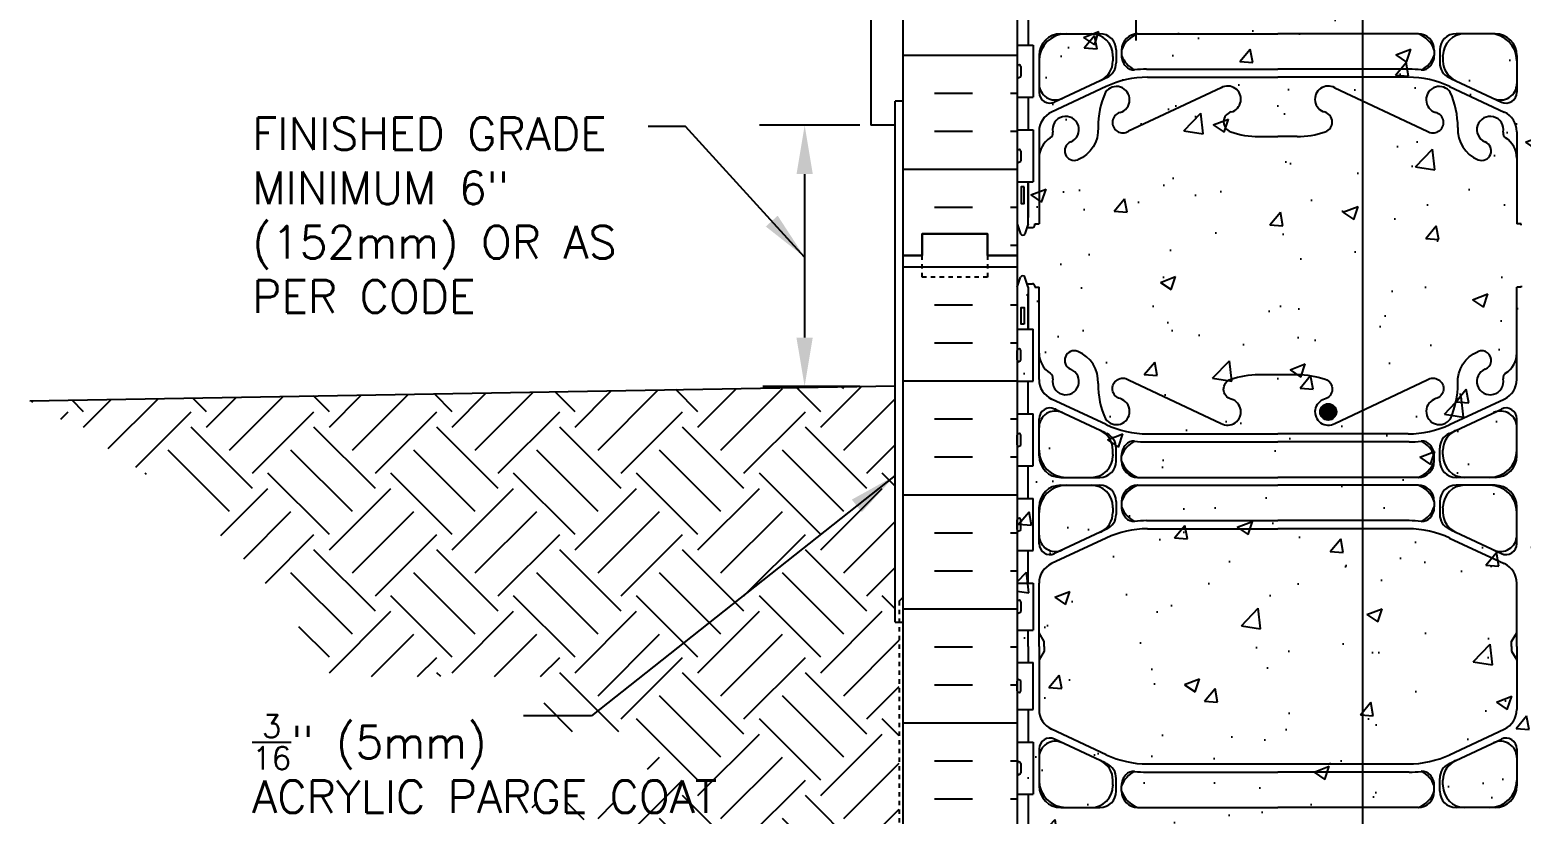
# Model space of a CAD drawing. Header units: inches. Extents: x 109 to 199, y 89.4 to 156.7.
# Drawn here: x 141.64 to 175.98, y 115.85 to 133.91 of the extents above; entities that cross this region are included whole.
import ezdxf

# ---------------------------------------------------------------- set-up
doc = ezdxf.new("R2010")
doc.units = ezdxf.units.IN
doc.header["$LTSCALE"] = 0.5
doc.header["$MEASUREMENT"] = 0
doc.linetypes.add('DASHED2', pattern=[0.375, 0.25, -0.125])
doc.linetypes.add('DASHEDX2', pattern=[1.5, 1, -0.5])
for name, color, linetype in [('HATCH', 12, 'Continuous'), ('line25', 2, 'Continuous'), ('LINE3', 3, 'Continuous'), ('LINE50', 5, 'Continuous'), ('LINE9', 9, 'Continuous'), ('TEXT', 4, 'Continuous'), ('Web_Edge', 9, 'Continuous')]:
    doc.layers.add(name, color=color, linetype=linetype)
doc.styles.add('DIM', font='romans.shx', dxfattribs={"width": 0.7})
doc.styles.add('ROMANS', font='romans.shx', dxfattribs={"height": 0.75})
doc.dimstyles.new('ext_12', dxfattribs={"dimscale": 12, "dimtxt": 0.09375, "dimasz": 0.09375, "dimexe": 0.09375, "dimexo": 0.0625, "dimgap": 0.0625, "dimtad": 1, "dimdec": 1, "dimzin": 3, "dimdsep": 46, "dimlunit": 4, "dimtxsty": 'DIM', "dimcen": 0.09, "dimdle": 0.09375, "dimclrt": 4, "dimadec": 0, "dimazin": 0, "dimtfac": 1, "dimtdec": 1, "dimtmove": 2, "dimatfit": 3, "dimfxl": 0, "dimfrac": 2, "dimtolj": 1, "dimtzin": 0, "dimarcsym": 0})

msp = doc.modelspace()

# ---------------------------------------------------------------- hatches: boundary and pattern name
at = {"layer": 'HATCH'}
h = msp.add_hatch(dxfattribs=at)
h.set_pattern_fill('AR-CONC', color=256, scale=0.5, style=0)
h.paths.add_polyline_path([(171.1, 153.667, 0.520567), (170.366, 153.706, 0.520567), (169.632, 153.667, 0.520567), (169.226, 153.667, 0.520567), (168.833, 153.667, 0.520567), (168.479, 153.667, 0.520567), (168.152, 153.667, 0.520567), (167.641, 153.667, 0.520567), (167.208, 153.667, 0.520567), (166.815, 153.667, 0.520567), (166.684, 153.667, 0.520567), (166.042, 153.667, 0.520567), (165.702, 153.667, 0.520567), (165.295, 153.667, 0.520567), (164.745, 153.667, 0.520567), (164.614, 153.785, 0.448264), (164.377, 153.813), (164.377, 146.715), (164.377, 128.715), (164.377, 110.715), (169.58, 110.715), (170.58, 111.715), (170.58, 109.715), (171.58, 110.715), (176.377, 110.715), (176.377, 128.715), (176.377, 134.515), (175.542, 134.515), (175.542, 135.078), (175.354, 135.265), (175.104, 135.265), (174.917, 135.078), (174.917, 134.515), (174.292, 134.515), (174.292, 135.078), (174.104, 135.265), (173.854, 135.265), (173.667, 135.078), (173.667, 134.515), (173.27, 134.515), (172.917, 134.869), (172.917, 140.161), (173.27, 140.515), (173.667, 140.515), (173.667, 139.953), (173.854, 139.765), (174.104, 139.765), (174.292, 139.953), (174.292, 140.515), (174.917, 140.515), (174.917, 139.953), (175.104, 139.765), (175.354, 139.765), (175.542, 139.953), (175.542, 140.515), (176.377, 140.515), (176.377, 146.715), (176.377, 153.748, 0.191784), (176.253, 153.667, 0.520567), (175.899, 153.667, 0.520567), (175.506, 153.667, 0.520567), (175.1, 153.667, 0.508806), (174.377, 153.719, 0.508806), (173.654, 153.667, 0.520567), (173.247, 153.667, 0.520567), (172.854, 153.667, 0.520567), (172.5, 153.667, 0.191784), (172.377, 153.748, 0.191784), (172.253, 153.667, 0.520567), (171.899, 153.667, 0.520567), (171.506, 153.667, 0.520567)])
h = msp.add_hatch(dxfattribs=at)
h.set_pattern_fill('INSUL', color=256, scale=7, style=0)
h.set_pattern_definition([(0, (-2761.7848, -268.2945), (0, 2.625), []), (0, (-2761.7848, -267.4195), (0, 2.625), [0.875, -0.875]), (0, (-2761.7848, -266.5445), (0, 2.625), [0.875, -0.875])])
h.paths.add_polyline_path([(161.752, 128.715), (162.189, 128.715), (162.189, 129.215), (163.689, 129.215), (163.689, 128.715), (164.377, 128.715), (164.377, 146.715), (163.689, 146.715), (163.689, 147.215), (162.189, 147.215), (162.189, 146.715), (161.752, 146.715)])
h = msp.add_hatch(dxfattribs=at)
h.set_pattern_fill('INSUL', color=256, scale=7, style=0)
h.set_pattern_definition([(0, (-2761.7848, -286.2945), (0, 2.625), []), (0, (-2761.7848, -285.4195), (0, 2.625), [0.875, -0.875]), (0, (-2761.7848, -284.5445), (0, 2.625), [0.875, -0.875])])
h.paths.add_polyline_path([(161.752, 110.715), (162.189, 110.715), (162.189, 111.215), (163.689, 111.215), (163.689, 110.715), (164.377, 110.715), (164.377, 128.715), (163.689, 128.715), (163.689, 129.215), (162.189, 129.215), (162.189, 128.715), (161.752, 128.715)])
h = msp.add_hatch(dxfattribs=at)
h.set_pattern_fill('EARTH', color=256, scale=8, angle=45, style=0)
h.set_pattern_definition([(45, (61.9157, 13.3947), (2e-16, 2.828427), [2, -2]), (45, (61.3854, 13.925), (2e-16, 2.828427), [2, -2]), (45, (60.855, 14.4554), (2e-16, 2.828427), [2, -2]), (135, (60.855, 14.809), (-2.828427, 4e-16), [2, -2]), (135, (61.3854, 15.3393), (-2.828427, 4e-16), [2, -2]), (135, (61.9157, 15.8696), (-2.828427, 4e-16), [2, -2])])
edge = h.paths.add_edge_path()
edge.add_spline(control_points=[(152.634, 116.124), (155.653, 115.489), (158.294, 114.663), (159.832, 112.567), (160.221, 111.956)], knot_values=[15.477298, 15.477298, 15.477298, 15.477298, 21.162657, 23.307813, 23.307813, 23.307813, 23.307813], degree=3, periodic=0)
edge.add_line((160.221, 111.956), (161.002, 110.715))
edge.add_line((161.002, 110.715), (161.658, 110.715))
edge.add_line((161.658, 110.715), (161.658, 120.274))
edge.add_line((161.658, 120.274), (161.564, 120.274))
edge.add_line((161.564, 120.274), (161.564, 125.715))
edge.add_line((161.564, 125.715), (141.642, 125.367))
edge.add_spline(control_points=[(141.642, 125.367), (142.761, 124.705), (145.036, 123.357), (147.256, 121.107), (148.253, 119.542), (148.546, 119.019)], knot_values=[0, 0, 0, 0, 3.887421, 7.907558, 9.371794, 9.371794, 9.371794, 9.371794], degree=3, periodic=0)
edge.add_line((148.546, 119.019), (153.48, 119.019))
edge.add_line((153.48, 119.019), (153.48, 117.75))
edge.add_line((153.48, 117.75), (155.863, 117.75))
edge.add_line((155.863, 117.75), (155.863, 116.124))
edge.add_line((155.863, 116.124), (152.634, 116.124))
at = {"layer": 'LINE3'}
msp.add_hatch(color=256, dxfattribs=at).paths.add_polyline_path([(171.347, 125.115, 1), (171.722, 125.115, 1)])

# ---------------------------------------------------------------- linework, layer by layer
at = {"layer": 'line25'}
for p, q in [((164.377, 146.715), (164.377, 128.715)), ((164.377, 133.56), (164.742, 133.56)), ((164.742, 133.56), (164.742, 132.36)), ((164.377, 133.07), (164.377, 132.85)), ((164.377, 133.015), (164.377, 133.015)), ((164.377, 132.905), (164.377, 132.905)), ((164.457, 133.07), (164.457, 132.85)), ((164.417, 132.81), (164.417, 132.81)), ((164.377, 132.36), (164.742, 132.36)), ((164.377, 131.61), (164.742, 131.61)), ((164.742, 131.61), (164.742, 130.41)), ((164.417, 131.16), (164.417, 131.16)), ((164.377, 131.12), (164.377, 130.9)), ((164.377, 131.065), (164.377, 131.065)), ((164.377, 130.955), (164.377, 130.955)), ((164.417, 130.86), (164.417, 130.86)), ((164.457, 131.12), (164.457, 130.9)), ((164.377, 130.41), (164.742, 130.41)), ((164.377, 128.715), (164.377, 110.715)), ((164.377, 127.02), (164.742, 127.02)), ((164.742, 125.82), (164.742, 127.02)), ((164.377, 126.31), (164.377, 126.53)), ((164.377, 126.475), (164.377, 126.475)), ((164.377, 126.365), (164.377, 126.365)), ((164.417, 126.57), (164.417, 126.57)), ((164.457, 126.31), (164.457, 126.53)), ((164.417, 126.27), (164.417, 126.27)), ((164.377, 125.82), (164.742, 125.82)), ((164.377, 125.07), (164.742, 125.07)), ((164.742, 123.87), (164.742, 125.07)), ((164.377, 124.36), (164.377, 124.58)), ((164.377, 124.525), (164.377, 124.525)), ((164.377, 124.415), (164.377, 124.415)), ((164.417, 124.62), (164.417, 124.62)), ((164.417, 124.32), (164.417, 124.32)), ((164.457, 124.36), (164.457, 124.58)), ((164.377, 123.87), (164.742, 123.87)), ((164.377, 123.12), (164.742, 123.12)), ((164.742, 121.92), (164.742, 123.12)), ((164.377, 122.41), (164.377, 122.63)), ((164.377, 122.575), (164.377, 122.575)), ((164.417, 122.67), (164.417, 122.67)), ((164.457, 122.41), (164.457, 122.63)), ((164.377, 122.465), (164.377, 122.465)), ((164.417, 122.37), (164.417, 122.37)), ((164.377, 121.92), (164.742, 121.92)), ((164.377, 121.17), (164.742, 121.17)), ((164.742, 121.17), (164.742, 120.09)), ((164.377, 120.74), (164.377, 120.52)), ((164.377, 120.685), (164.377, 120.685)), ((164.377, 120.575), (164.377, 120.575)), ((164.417, 120.78), (164.417, 120.78)), ((164.457, 120.74), (164.457, 120.52)), ((164.417, 120.48), (164.417, 120.48)), ((164.377, 120.09), (164.742, 120.09)), ((164.377, 119.34), (164.742, 119.34)), ((164.742, 118.26), (164.742, 119.34)), ((164.377, 118.69), (164.377, 118.91)), ((164.377, 118.855), (164.377, 118.855)), ((164.417, 118.95), (164.417, 118.95)), ((164.457, 118.69), (164.457, 118.91)), ((164.377, 118.745), (164.377, 118.745)), ((164.417, 118.65), (164.417, 118.65)), ((164.377, 118.26), (164.742, 118.26)), ((164.377, 117.51), (164.742, 117.51)), ((164.742, 117.51), (164.742, 116.31)), ((164.377, 117.02), (164.377, 116.8)), ((164.377, 116.965), (164.377, 116.965)), ((164.377, 116.855), (164.377, 116.855)), ((164.417, 117.06), (164.417, 117.06)), ((164.417, 116.76), (164.417, 116.76)), ((164.457, 117.02), (164.457, 116.8)), ((164.377, 116.31), (164.742, 116.31))]:
    msp.add_line(p, q, dxfattribs=at)
for centre, start, end in [((164.417, 133.07), 90, 180), ((164.417, 133.07), 0, 90), ((164.417, 132.85), 180, 270), ((164.417, 132.85), 270, 0), ((164.417, 131.12), 90, 180), ((164.417, 131.12), 0, 90), ((164.417, 130.9), 180, 270), ((164.417, 130.9), 270, 0), ((164.417, 126.53), 90, 180), ((164.417, 126.53), 360, 90), ((164.417, 126.31), 180, 270), ((164.417, 126.31), 270, 0), ((164.417, 124.58), 90, 180), ((164.417, 124.36), 180, 270), ((164.417, 124.58), 360, 90), ((164.417, 124.36), 270, 0), ((164.417, 122.63), 90, 180), ((164.417, 122.63), 360, 90), ((164.417, 122.41), 180, 270), ((164.417, 122.41), 270, 0), ((164.417, 120.74), 90, 180), ((164.417, 120.52), 180, 270), ((164.417, 120.74), 0, 90), ((164.417, 120.52), 270, 0), ((164.417, 118.91), 90, 180), ((164.417, 118.91), 360, 90), ((164.417, 118.69), 180, 270), ((164.417, 118.69), 270, 0), ((164.417, 117.02), 90, 180), ((164.417, 116.8), 180, 270), ((164.417, 117.02), 0, 90), ((164.417, 116.8), 270, 0)]:
    msp.add_arc(centre, 0.04, start, end, dxfattribs=at)
at = {"layer": 'LINE3'}
for p, q in [((167.109, 155.632), (167.109, 133.666)), ((172.326, 152.021), (172.326, 110.715))]:
    msp.add_line(p, q, dxfattribs=at)
msp.add_circle((171.534, 125.115), 0.188, dxfattribs=at)
at = {"layer": 'LINE50'}
for p, q in [((161.752, 128.715), (161.752, 146.715)), ((161.752, 110.715), (161.752, 128.715)), ((141.642, 125.367), (161.564, 125.715))]:
    msp.add_line(p, q, dxfattribs=at)
for points in [[(164.377, 128.715), (163.689, 128.715), (163.689, 129.215), (162.189, 129.215), (162.189, 128.715), (161.752, 128.715)], [(161.752, 128.715), (162.189, 128.715), (162.189, 129.215), (163.689, 129.215), (163.689, 128.715), (164.377, 128.715)]]:
    msp.add_lwpolyline(points, dxfattribs=at)
at = {"layer": 'LINE9'}
for p, q in [((161.002, 155.715), (161.002, 131.715)), ((161.564, 120.274), (161.564, 132.274)), ((161.752, 132.274), (161.564, 132.274)), ((161.564, 131.715), (161.002, 131.715)), ((161.564, 120.274), (161.752, 120.274))]:
    msp.add_line(p, q, dxfattribs=at)
at = {"layer": 'LINE9', "linetype": 'DASHED2'}
msp.add_line((161.658, 120.756), (161.752, 120.85), dxfattribs=at)
at = {"layer": 'LINE9', "linetype": 'DASHEDX2', "ltscale": 0.1}
msp.add_line((161.658, 120.756), (161.658, 110.715), dxfattribs=at)
at = {"layer": 'LINE9', "linetype": 'DASHED2', "ltscale": 0.15}
msp.add_lwpolyline([(163.689, 128.715), (163.689, 128.715), (163.689, 128.215), (162.189, 128.215), (162.189, 128.715), (162.189, 128.715)], dxfattribs=at)
msp.add_lwpolyline([(163.689, 128.715), (163.689, 128.715), (163.689, 128.215), (162.189, 128.215), (162.189, 128.715), (162.189, 128.715)], dxfattribs=at)
at = {"layer": 'TEXT'}
for p, q in [((160.752, 131.715), (158.442, 131.715)), ((159.481, 130.59), (159.481, 126.826)), ((160.751, 125.701), (158.521, 125.701))]:
    msp.add_line(p, q, dxfattribs=at)
for points in [[(159.294, 130.59), (159.669, 130.59), (159.481, 131.715)], [(159.292, 126.826), (159.667, 126.826), (159.48, 125.701)]]:
    msp.add_solid(points, dxfattribs=at)
at = {"layer": 'Web_Edge'}
for p, q in [((165.377, 133.824), (166.277, 133.824)), ((167.152, 133.823), (170.377, 133.823)), ((173.602, 133.823), (170.377, 133.823)), ((175.377, 133.824), (174.477, 133.824)), ((164.877, 133.324), (164.877, 132.475)), ((166.577, 133.3), (166.577, 133.324)), ((166.577, 133.3), (166.577, 133.196)), ((166.652, 133.449), (166.652, 133.152)), ((166.777, 133.448), (166.777, 133.323)), ((166.777, 133.448), (166.777, 133.335)), ((173.977, 133.448), (173.977, 133.335)), ((173.977, 133.448), (173.977, 133.323)), ((174.102, 133.449), (174.102, 133.152)), ((174.177, 133.3), (174.177, 133.324)), ((174.177, 133.3), (174.177, 133.196)), ((175.877, 133.324), (175.877, 132.475)), ((167.354, 133.007), (170.377, 133.007)), ((173.4, 133.007), (170.377, 133.007)), ((166.423, 132.607), (165.165, 132.019)), ((166.399, 132.795), (165.233, 132.249)), ((169.067, 132.579), (166.939, 131.579)), ((167.377, 132.82), (170.377, 132.82)), ((173.377, 132.82), (170.377, 132.82)), ((171.687, 132.579), (173.814, 131.579)), ((174.33, 132.607), (175.589, 132.019)), ((174.354, 132.795), (175.521, 132.249)), ((164.877, 131.566), (164.877, 129.444)), ((175.877, 131.566), (175.877, 129.444)), ((169.938, 131.455), (170.377, 131.455)), ((170.816, 131.455), (170.377, 131.455)), ((164.627, 129.444), (164.627, 130.41)), ((164.377, 129.444), (164.452, 129.214)), ((164.627, 129.444), (164.552, 129.214)), ((164.777, 129.444), (164.877, 129.444)), ((164.777, 129.414), (164.777, 129.444)), ((175.977, 129.444), (175.877, 129.444)), ((175.977, 129.414), (175.977, 129.444)), ((164.601, 129.364), (164.727, 129.364)), ((164.777, 129.414), (164.777, 129.414)), ((175.977, 129.414), (175.977, 129.414)), ((164.377, 127.986), (164.452, 128.216)), ((164.627, 127.986), (164.552, 128.216)), ((164.601, 128.066), (164.727, 128.066)), ((164.627, 127.986), (164.627, 127.02)), ((164.777, 128.016), (164.777, 127.986)), ((164.777, 128.016), (164.777, 128.016)), ((164.777, 127.986), (164.877, 127.986)), ((164.877, 125.864), (164.877, 127.986)), ((175.877, 125.864), (175.877, 127.986)), ((175.977, 127.986), (175.877, 127.986)), ((175.977, 128.016), (175.977, 128.016)), ((175.977, 128.016), (175.977, 127.986)), ((166.423, 124.823), (165.165, 125.411)), ((174.33, 124.823), (175.589, 125.411)), ((166.399, 124.635), (165.233, 125.181)), ((174.354, 124.635), (175.521, 125.181)), ((164.877, 124.106), (164.877, 124.955)), ((175.877, 124.106), (175.877, 124.955)), ((167.353, 124.423), (170.377, 124.423)), ((167.377, 124.61), (170.377, 124.61)), ((173.377, 124.61), (170.377, 124.61)), ((173.401, 124.423), (170.377, 124.423)), ((166.577, 124.13), (166.577, 124.234)), ((166.577, 124.13), (166.577, 124.106)), ((166.652, 123.981), (166.652, 124.278)), ((166.777, 123.981), (166.777, 124.107)), ((173.977, 123.981), (173.977, 124.107)), ((174.102, 123.981), (174.102, 124.278)), ((174.177, 124.13), (174.177, 124.234)), ((174.177, 124.13), (174.177, 124.106)), ((165.377, 123.606), (166.277, 123.606)), ((167.152, 123.606), (170.377, 123.606)), ((173.602, 123.606), (170.377, 123.606)), ((175.377, 123.606), (174.477, 123.606)), ((165.377, 123.426), (166.277, 123.426)), ((167.152, 123.426), (170.377, 123.426)), ((173.602, 123.426), (170.377, 123.426)), ((175.377, 123.426), (174.477, 123.426)), ((164.877, 122.078), (164.877, 122.926)), ((166.577, 122.903), (166.577, 122.926)), ((166.652, 123.051), (166.652, 122.754)), ((166.777, 123.051), (166.777, 122.938)), ((166.777, 123.051), (166.777, 122.926)), ((173.977, 123.051), (173.977, 122.926)), ((173.977, 123.051), (173.977, 122.938)), ((174.102, 123.051), (174.102, 122.754)), ((174.177, 122.903), (174.177, 122.926)), ((175.877, 122.078), (175.877, 122.926)), ((166.577, 122.903), (166.577, 122.799)), ((167.354, 122.61), (170.377, 122.61)), ((173.4, 122.61), (170.377, 122.61)), ((174.177, 122.903), (174.177, 122.799)), ((166.4, 122.398), (165.233, 121.852)), ((167.377, 122.422), (170.377, 122.422)), ((173.377, 122.422), (170.377, 122.422)), ((174.354, 122.398), (175.521, 121.852)), ((166.423, 122.21), (165.165, 121.621)), ((174.33, 122.21), (175.589, 121.621)), ((164.877, 119.715), (164.877, 121.168)), ((175.877, 119.715), (175.877, 121.168)), ((164.997, 119.827), (164.877, 120.027)), ((164.997, 119.827), (164.877, 120.027)), ((164.997, 119.715), (164.997, 119.827)), ((164.997, 119.715), (164.997, 119.827)), ((175.757, 119.827), (175.877, 120.027)), ((175.757, 119.827), (175.877, 120.027)), ((175.757, 119.715), (175.757, 119.827)), ((175.757, 119.715), (175.757, 119.827)), ((164.877, 119.715), (164.877, 118.262)), ((164.997, 119.603), (164.877, 119.403)), ((164.997, 119.603), (164.877, 119.403)), ((164.997, 119.715), (164.997, 119.603)), ((164.997, 119.715), (164.997, 119.603)), ((175.757, 119.715), (175.757, 119.603)), ((175.757, 119.715), (175.757, 119.603)), ((175.757, 119.603), (175.877, 119.403)), ((175.757, 119.603), (175.877, 119.403)), ((175.877, 119.715), (175.877, 118.262)), ((166.423, 117.22), (165.165, 117.809)), ((174.33, 117.22), (175.589, 117.809)), ((166.4, 117.032), (165.233, 117.578)), ((174.354, 117.032), (175.521, 117.578)), ((164.877, 117.352), (164.877, 116.504)), ((175.877, 117.352), (175.877, 116.504)), ((167.353, 116.82), (170.377, 116.82)), ((173.401, 116.82), (170.377, 116.82)), ((166.577, 116.527), (166.577, 116.631)), ((166.577, 116.527), (166.577, 116.504)), ((166.652, 116.379), (166.652, 116.676)), ((166.777, 116.378), (166.777, 116.504)), ((173.977, 116.378), (173.977, 116.504)), ((174.102, 116.379), (174.102, 116.676)), ((174.177, 116.527), (174.177, 116.631)), ((174.177, 116.527), (174.177, 116.504)), ((165.377, 116.004), (166.277, 116.004)), ((167.152, 116.003), (170.377, 116.003)), ((173.602, 116.003), (170.377, 116.003)), ((175.377, 116.004), (174.477, 116.004))]:
    msp.add_line(p, q, dxfattribs=at)
for points in [[(164.627, 134.31), (164.627, 133.56)], [(164.627, 132.36), (164.627, 131.61)], [(164.627, 130.41), (164.627, 129.594)], [(164.627, 127.02), (164.627, 127.836)], [(164.627, 125.07), (164.627, 125.82)], [(164.627, 123.12), (164.627, 123.87)], [(164.627, 121.17), (164.627, 121.92)], [(164.627, 119.715), (164.627, 120.09)], [(164.627, 119.715), (164.627, 119.34)], [(164.627, 118.26), (164.627, 117.51)], [(167.377, 117.008), (170.377, 117.008), (173.377, 117.008)], [(164.627, 116.31), (164.627, 115.56)]]:
    msp.add_lwpolyline(points, dxfattribs=at)
for points in [[(166.235, 131.665, -0.325312), (165.768, 130.923)], [(174.518, 131.665, 0.325312), (174.985, 130.923)], [(166.235, 125.765, 0.325312), (165.768, 126.507)], [(174.518, 125.765, -0.325312), (174.985, 126.507)], [(166.235, 125.765, 0.10488), (166.407, 124.953, 1.422913), (166.741, 125.42, -1.171105), (166.939, 125.851), (169.067, 124.851, 1.133028), (169.302, 125.409, -0.735593), (169.289, 125.867, -0.082755), (169.938, 125.975), (170.377, 125.975), (170.816, 125.975, -0.082755), (171.465, 125.867, -0.735593), (171.452, 125.409, 1.133028), (171.687, 124.851), (173.814, 125.851, -1.171105), (174.013, 125.42, 1.422913), (174.346, 124.953, 0.10488), (174.518, 125.765)]]:
    msp.add_lwpolyline(points, format="xyb", dxfattribs=at)
for points in [[(164.537, 130.294), (164.467, 130.294), (164.467, 129.914), (164.537, 129.914)], [(164.537, 127.136), (164.467, 127.136), (164.467, 127.516), (164.537, 127.516)]]:
    msp.add_lwpolyline(points, close=True, dxfattribs=at)
for centre, radius, start, end in [((165.377, 133.324), 0.5, 90, 180), ((165.502, 133.199), 0.625, 90, 180), ((166.077, 133.324), 0.5, 0, 90), ((166.277, 133.449), 0.375, 360, 90), ((167.152, 133.448), 0.375, 90, 180), ((167.359, 133.242), 0.617, 109.6458, 160.4318), ((173.602, 133.448), 0.375, 360, 90), ((173.395, 133.242), 0.617, 19.5682, 70.3542), ((174.477, 133.449), 0.375, 90, 180), ((174.677, 133.324), 0.5, 90, 180), ((175.252, 133.199), 0.625, 360, 90), ((175.377, 133.324), 0.5, 360, 90), ((167.153, 133.323), 0.376, 180.0491, 221.6135), ((167.36, 133.545), 0.624, 200.9119, 242.8949), ((173.394, 133.545), 0.624, 297.1051, 339.0881), ((173.601, 133.323), 0.376, 318.3865, 359.9509), ((166.077, 133.196), 0.5, 295.0796, 360), ((166.276, 133.152), 0.376, 295.1919, 359.9486), ((167.059, 133.239), 0.25, 221.6135, 273.8988), ((167.354, 130.757), 2.25, 90, 97.097), ((173.4, 130.757), 2.25, 82.903, 90), ((173.695, 133.239), 0.25, 266.1012, 318.3865), ((174.478, 133.152), 0.376, 180.0514, 244.8081), ((174.677, 133.196), 0.5, 180, 244.9204), ((165.252, 132.672), 0.375, 180, 295.0796), ((167.353, 130.757), 2.25, 114.0524, 115.0796), ((166.658, 132.303), 0.305, 285.7253, 145.3297), ((167.377, 130.57), 2.25, 90, 115.0796), ((169.219, 132.315), 0.305, 285.7253, 120), ((171.534, 132.315), 0.305, 60, 254.2747), ((173.377, 130.57), 2.25, 64.9204, 90), ((174.095, 132.303), 0.305, 34.6703, 254.2747), ((173.401, 130.757), 2.25, 64.9204, 65.9476), ((175.502, 132.672), 0.375, 244.9204, 360), ((165.127, 132.475), 0.25, 180, 295.0796), ((168.235, 131.665), 2, 156.0362, 179.9854), ((172.518, 131.665), 2, 0.0146, 23.9638), ((175.627, 132.475), 0.25, 244.9204, 360), ((165.377, 131.566), 0.5, 115.0796, 180), ((165.492, 131.615), 0.305, 291.8037, 191.0944), ((166.806, 131.779), 0.24, 105.7253, 303.75), ((169.367, 131.79), 0.24, 105.7253, 251.077), ((171.387, 131.79), 0.24, 288.923, 74.2747), ((173.948, 131.779), 0.24, 236.25, 74.2747), ((175.262, 131.615), 0.305, 348.9056, 248.1963), ((175.377, 131.566), 0.5, 360, 64.9204), ((165.07, 131.532), 0.125, 301.9268, 11.0944), ((169.938, 133.455), 2, 251.077, 270), ((170.816, 133.455), 2, 270, 288.923), ((175.684, 131.532), 0.125, 168.9056, 238.0732), ((165.427, 130.959), 0.55, 121.9268, 180), ((165.687, 131.127), 0.22, 111.8037, 291.8037), ((175.067, 131.127), 0.22, 248.1963, 68.1963), ((175.327, 130.959), 0.55, 360, 58.0732), ((164.502, 129.24), 0.0567, 208.0725, 331.9275), ((164.727, 129.414), 0.05, 270, 0), ((164.502, 128.19), 0.0567, 28.0725, 151.9275), ((164.727, 128.016), 0.05, 0, 90), ((165.427, 126.471), 0.55, 180, 238.0732), ((165.687, 126.303), 0.22, 68.1963, 248.1963), ((175.067, 126.303), 0.22, 291.8037, 111.8037), ((175.327, 126.471), 0.55, 301.9268, 0), ((165.492, 125.815), 0.305, 168.9056, 68.1963), ((175.262, 125.815), 0.305, 111.8037, 11.0944), ((165.377, 125.864), 0.5, 180, 244.9204), ((165.07, 125.898), 0.125, 348.9056, 58.0732), ((175.684, 125.898), 0.125, 121.9268, 191.0944), ((175.377, 125.864), 0.5, 295.0796, 0), ((165.127, 124.955), 0.25, 64.9204, 180), ((165.252, 124.758), 0.375, 64.9204, 180), ((175.502, 124.758), 0.375, 0, 115.0796), ((175.627, 124.955), 0.25, 0, 115.0796), ((166.077, 124.234), 0.5, 0, 64.9204), ((167.353, 126.673), 2.25, 244.9204, 245.9476), ((167.377, 126.86), 2.25, 244.9204, 270), ((173.377, 126.86), 2.25, 270, 295.0796), ((174.677, 124.234), 0.5, 115.0796, 180), ((173.401, 126.673), 2.25, 294.0524, 295.0796), ((166.276, 124.278), 0.376, 0.0514, 64.8081), ((167.36, 123.884), 0.624, 117.0966, 159.0881), ((167.153, 124.107), 0.376, 138.3704, 179.9486), ((167.059, 124.191), 0.25, 86.1209, 138.3704), ((167.353, 126.673), 2.25, 262.9228, 270), ((173.401, 126.673), 2.25, 270, 277.0772), ((173.695, 124.191), 0.25, 41.6296, 93.8791), ((173.394, 123.884), 0.624, 20.9119, 62.9034), ((173.601, 124.107), 0.376, 0.0514, 41.6296), ((174.478, 124.278), 0.376, 115.1919, 179.9486), ((165.502, 124.231), 0.625, 180, 270), ((165.377, 124.106), 0.5, 180, 270), ((166.077, 124.106), 0.5, 270, 0), ((166.277, 123.981), 0.375, 270, 0), ((167.359, 124.188), 0.617, 199.5682, 250.4318), ((167.152, 123.981), 0.375, 180, 270), ((173.602, 123.981), 0.375, 270, 0), ((173.395, 124.188), 0.617, 289.5682, 340.4318), ((174.477, 123.981), 0.375, 180, 270), ((174.677, 124.106), 0.5, 180, 270), ((175.252, 124.231), 0.625, 270, 0), ((175.377, 124.106), 0.5, 270, 0), ((165.502, 122.801), 0.625, 90, 180), ((165.377, 122.926), 0.5, 90, 180), ((166.077, 122.926), 0.5, 0, 90), ((166.277, 123.051), 0.375, 360, 90), ((167.359, 122.845), 0.617, 109.6458, 160.4318), ((167.152, 123.051), 0.375, 90, 180), ((173.602, 123.051), 0.375, 360, 90), ((173.395, 122.845), 0.617, 19.5682, 70.3542), ((174.477, 123.051), 0.375, 90, 180), ((174.677, 122.926), 0.5, 90, 180), ((175.252, 122.801), 0.625, 360, 90), ((175.377, 122.926), 0.5, 0, 90), ((167.36, 123.148), 0.624, 200.9119, 242.8949), ((167.153, 122.926), 0.376, 180.0491, 221.6135), ((173.394, 123.148), 0.624, 297.1051, 339.0881), ((173.601, 122.926), 0.376, 318.3865, 359.9509), ((166.077, 122.799), 0.5, 295.0796, 360), ((166.276, 122.755), 0.376, 295.187, 359.9509), ((167.059, 122.842), 0.25, 221.6135, 273.8988), ((167.354, 120.36), 2.25, 90, 97.097), ((173.4, 120.36), 2.25, 82.903, 90), ((173.695, 122.842), 0.25, 266.1012, 318.3865), ((174.478, 122.755), 0.376, 180.0491, 244.813), ((174.677, 122.799), 0.5, 180, 244.9204), ((165.252, 122.275), 0.375, 180, 295.0796), ((167.354, 120.36), 2.25, 114.0752, 115.0796), ((167.377, 120.172), 2.25, 90, 115.0796), ((173.377, 120.172), 2.25, 64.9204, 90), ((173.4, 120.36), 2.25, 64.9204, 65.9248), ((175.502, 122.275), 0.375, 244.9204, 360), ((165.127, 122.078), 0.25, 180, 295.0796), ((175.627, 122.078), 0.25, 244.9204, 0), ((165.377, 121.168), 0.5, 115.0796, 180), ((175.377, 121.168), 0.5, 0, 64.9204), ((165.377, 118.262), 0.5, 180, 244.9204), ((175.377, 118.262), 0.5, 295.0796, 360), ((165.127, 117.352), 0.25, 64.9204, 180), ((165.252, 117.155), 0.375, 64.9204, 180), ((175.502, 117.155), 0.375, 0, 115.0796), ((175.627, 117.352), 0.25, 360, 115.0796), ((166.077, 116.631), 0.5, 0, 64.9204), ((167.377, 119.258), 2.25, 244.9204, 270), ((173.377, 119.258), 2.25, 270, 295.0796), ((174.677, 116.631), 0.5, 115.0796, 180), ((167.354, 119.07), 2.25, 244.9204, 245.9248), ((166.276, 116.675), 0.376, 0.0491, 64.813), ((167.36, 116.282), 0.624, 117.0966, 159.0881), ((167.153, 116.504), 0.376, 138.3704, 179.9486), ((167.059, 116.588), 0.25, 86.1209, 138.3704), ((167.353, 119.07), 2.25, 262.9228, 270), ((173.401, 119.07), 2.25, 270, 277.0772), ((173.695, 116.588), 0.25, 41.6296, 93.8791), ((173.394, 116.282), 0.624, 20.9119, 62.9034), ((173.601, 116.504), 0.376, 0.0514, 41.6296), ((174.478, 116.675), 0.376, 115.187, 179.9509), ((173.4, 119.07), 2.25, 294.0752, 295.0796), ((165.502, 116.629), 0.625, 180, 270), ((165.377, 116.504), 0.5, 180, 270), ((166.077, 116.504), 0.5, 270, 0), ((174.677, 116.504), 0.5, 180, 270), ((175.252, 116.629), 0.625, 270, 0), ((175.377, 116.504), 0.5, 270, 360), ((166.277, 116.379), 0.375, 270, 0), ((167.152, 116.378), 0.375, 180, 270), ((167.359, 116.585), 0.617, 199.5682, 250.4318), ((173.395, 116.585), 0.617, 289.5682, 340.4318), ((173.602, 116.378), 0.375, 270, 0), ((174.477, 116.379), 0.375, 180, 270)]:
    msp.add_arc(centre, radius, start, end, dxfattribs=at)

# ---------------------------------------------------------------- texts
at = {"layer": 'TEXT', "char_height": 0.75, "attachment_point": 4, "style": 'ROMANS'}
for s, insert, width in [('FINISHED GRADE MINIMUM 6" (152mm) OR AS PER CODE', (146.761, 129.647), 10.75183), ('\\A1;{\\H0.7x;\\S3/16;}" (5mm) \\PACRYLIC PARGE COAT', (146.761, 117.008), 11.74859)]:
    msp.add_mtext(s, dxfattribs=dict(at, insert=insert, width=width))

# ---------------------------------------------------------------- leaders
at = {"layer": 'TEXT'}
msp.add_leader([(159.481, 128.677), (156.739, 131.685), (155.878, 131.685)], dimstyle='ext_12', dxfattribs=at)
msp.add_leader([(161.564, 123.648), (154.57, 118.115), (153.007, 118.115)], dimstyle='ext_12', override={"dimgap": 0.0625, "dimtad": 0}, dxfattribs=at)

doc.saveas('drawing.dxf')
